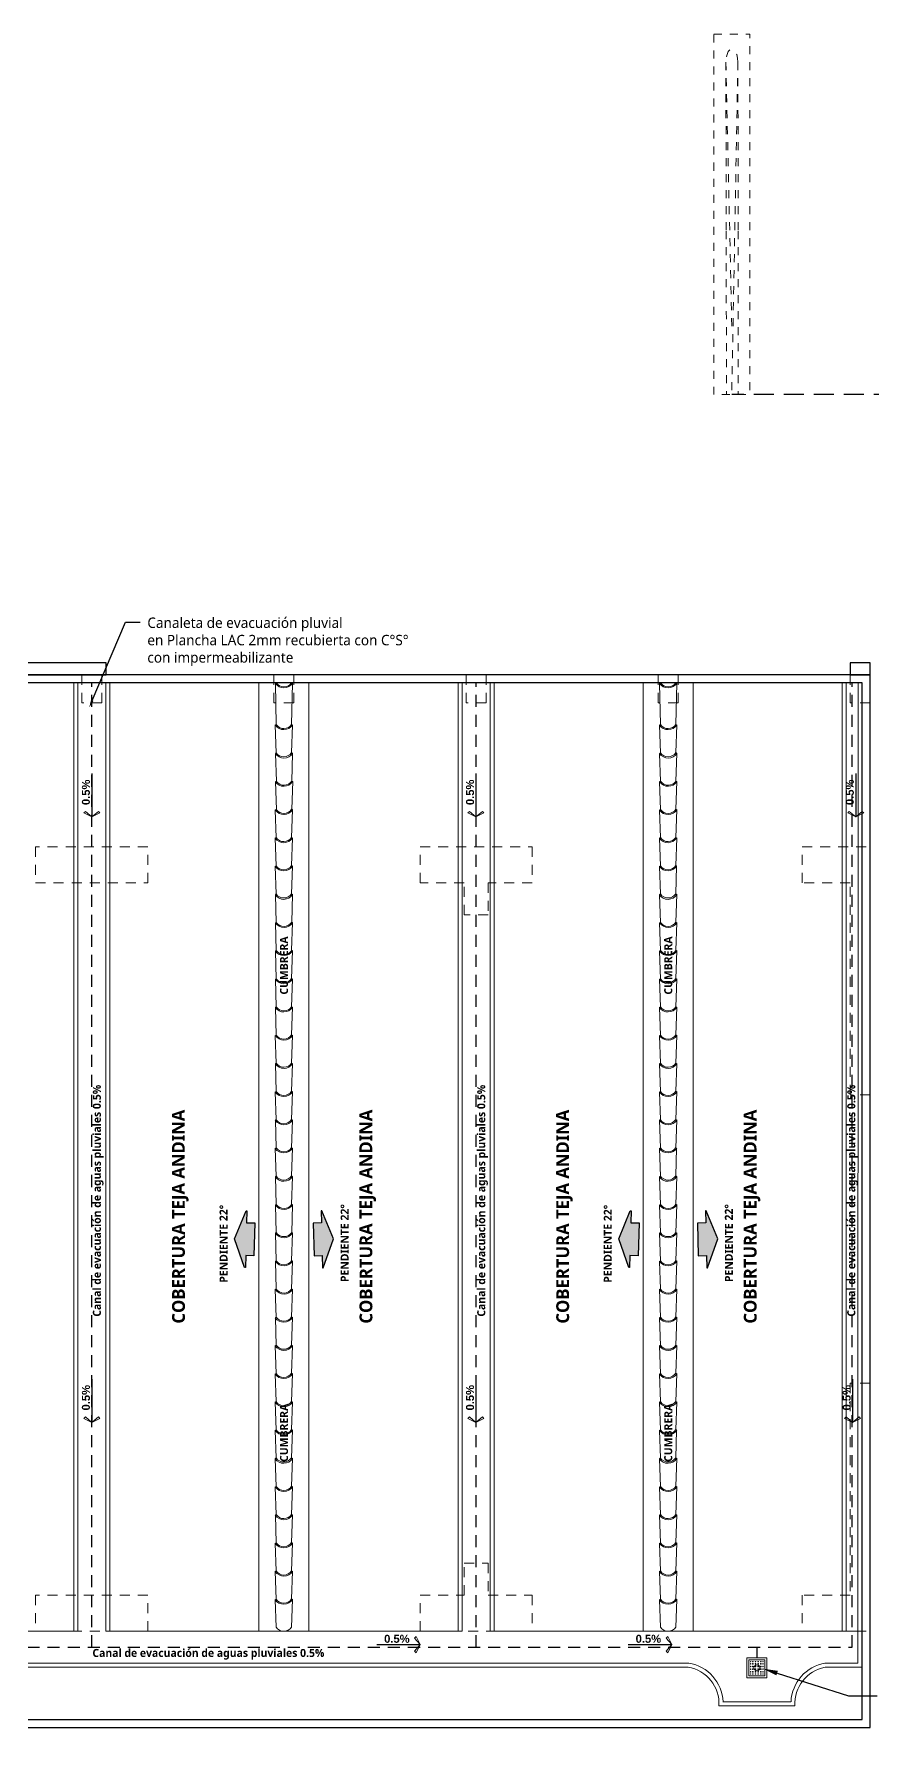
# Model space of a CAD drawing. Header units: metres. Extents: x 27 to 147, y -173 to 8.
# Drawn here: x 73.8 to 84.27, y -158.67 to -137.37 of the extents above; entities that cross this region are included whole.
import ezdxf
from ezdxf import colors
from ezdxf.entities.mleader import LeaderData, LeaderLine
from ezdxf.math import Vec2, Vec3

# ---------------------------------------------------------------- set-up
doc = ezdxf.new("R2010")
doc.units = ezdxf.units.M
doc.linetypes.add('DASHED2', pattern=[0.375, 0.25, -0.125])
doc.linetypes.add('HIDDEN2', pattern=[0.1875, 0.125, -0.0625])
for name, color, linetype, lineweight in [('2D Drafting - General_Pen_No__46', 7, 'Continuous', 25), ('canal de evacuacion', 1, 'Continuous', 20), ('Cotas varias El', 253, 'Continuous', 13), ('Estructura CAJON', 7, 'Continuous', 25), ('GRAFO 0 BLANCO', 7, 'Continuous', 0), ('grafo 2', 31, 'Continuous', 20), ('GRAFO 3', 22, 'Continuous', 30), ('GRAFO 4', 7, 'Continuous', 30), ('GRAFO01', 7, 'Continuous', 0), ('I.S. CANALETAS', 12, 'Continuous', 0), ('Interior - Mobiliario', 7, 'Continuous', 5), ('letras sr', 7, 'Continuous', 5), ('linea0016', 144, 'HIDDEN2', 9), ('Lineas Referencia', 73, 'Continuous', 13), ('Proyeccciones', 1, 'DASHED2', 18), ('teja andina', 252, 'Continuous', 0), ('TEJAS ANDINA', 253, 'Continuous', 0), ('TEXTOS-SUBTITULO', 7, 'Continuous', 30)]:
    doc.layers.add(name, color=color, linetype=linetype, lineweight=lineweight)
for name, color, linetype, lineweight, true_color in [('Interior - Furniture _Pen_No__3', 7, 'Continuous', 18, 0xff6600), ('Interior - Mobiliario _Pluma_Nº__3', 7, 'Continuous', 18, 0xff6600), ('Mobiliario', 7, 'Continuous', 0, 0x7f7f7f)]:
    doc.layers.add(name, color=color, linetype=linetype, lineweight=lineweight, true_color=true_color)
doc.styles.add('Generales', font='trebuc.ttf', dxfattribs={"height": 0.1})
doc.styles.add('GENERATED_STYLE_2', font='arial.ttf')
doc.styles.get("Standard").update_dxf_attribs({"font": 'arial.ttf'})
doc.styles.add('TURBO_BASS', font='swisseb.ttf')

# ---------------------------------------------------------------- blocks, each defined once
blk = doc.blocks.new('A$C295C7585')
at = {"layer": 'Mobiliario', "lineweight": 15}
for p, q in [((1.375, 3.076), (1.514, 3.404)), ((1.514, 3.404), (1.528, 3.407)), ((1.556, 2.995), (1.716, 3.314)), ((1.716, 3.314), (1.709, 3.325)), ((1.222, 2.746), (1.361, 3.074)), ((1.361, 3.074), (1.375, 3.076)), ((1.404, 2.665), (1.564, 2.983)), ((1.564, 2.983), (1.556, 2.995)), ((1.07, 2.416), (1.209, 2.743)), ((1.209, 2.743), (1.222, 2.746)), ((1.251, 2.334), (1.411, 2.653)), ((1.411, 2.653), (1.404, 2.665)), ((0.917, 2.085), (1.056, 2.413)), ((1.056, 2.413), (1.07, 2.416)), ((1.098, 2.004), (1.258, 2.323)), ((1.258, 2.323), (1.251, 2.334)), ((0.765, 1.751), (0.903, 2.079)), ((0.903, 2.079), (0.917, 2.085)), ((0.946, 1.67), (1.105, 1.989)), ((1.105, 1.989), (1.098, 2.004)), ((0.612, 1.421), (0.751, 1.749)), ((0.751, 1.749), (0.765, 1.751)), ((0.794, 1.34), (0.954, 1.658)), ((0.954, 1.658), (0.946, 1.67)), ((0.46, 1.09), (0.599, 1.418)), ((0.599, 1.418), (0.612, 1.421)), ((0.641, 1.009), (0.801, 1.328)), ((0.801, 1.328), (0.794, 1.34)), ((0.307, 0.76), (0.446, 1.088)), ((0.446, 1.088), (0.46, 1.09)), ((0.488, 0.679), (0.649, 0.997)), ((0.649, 0.997), (0.641, 1.009)), ((0.154, 0.43), (0.293, 0.758)), ((0.293, 0.758), (0.307, 0.76)), ((0.336, 0.349), (0.496, 0.667)), ((0.496, 0.667), (0.488, 0.679)), ((0.002, 0.099), (0.141, 0.427)), ((0.141, 0.427), (0.154, 0.43)), ((0.183, 0.018), (0.343, 0.337)), ((0.343, 0.337), (0.336, 0.349))]:
    blk.add_line(p, q, dxfattribs=at)
for centre, radius, start, end in [((1.646, 3.427), 0.134, 189.8042, 301.9874), ((1.646, 3.427), 0.12, 189.8042, 301.9874), ((1.493, 3.097), 0.134, 189.8042, 301.9874), ((1.493, 3.097), 0.12, 189.8042, 301.9874), ((1.34, 2.766), 0.134, 189.8042, 301.9874), ((1.34, 2.766), 0.12, 189.8042, 301.9874), ((1.188, 2.436), 0.134, 189.8042, 301.9874), ((1.188, 2.436), 0.12, 189.8042, 301.9874), ((1.034, 2.102), 0.133, 189.664, 302.1276), ((1.035, 2.106), 0.12, 189.8042, 301.9874), ((0.883, 1.771), 0.134, 189.8042, 301.9874), ((0.883, 1.771), 0.12, 189.8042, 301.9874), ((0.73, 1.441), 0.134, 189.8042, 301.9874), ((0.73, 1.441), 0.12, 189.8042, 301.9874), ((0.578, 1.111), 0.134, 189.8042, 301.9874), ((0.578, 1.111), 0.12, 189.8042, 301.9874), ((0.425, 0.78), 0.134, 189.8042, 301.9874), ((0.425, 0.78), 0.12, 189.8042, 301.9874), ((0.272, 0.45), 0.134, 189.8042, 301.9874), ((0.272, 0.45), 0.12, 189.8042, 301.9874), ((0.12, 0.12), 0.12, 189.8042, 301.9874)]:
    blk.add_arc(centre, radius, start, end, dxfattribs=at)
blk = doc.blocks.new('Red 18')
at = {"layer": 'GRAFO 0 BLANCO', "linetype": 'Continuous'}
for p, q in [((0.05, 0.204), (0.046, 0.204)), ((0.046, 0.204), (0.046, 0.2)), ((0.046, 0.2), (0.046, 0.204)), ((0.046, 0.204), (0.05, 0.204)), ((0.046, 0.2), (0.05, 0.2)), ((0.05, 0.2), (0.046, 0.2)), ((0.05, 0.179), (0.046, 0.179)), ((0.046, 0.179), (0.046, 0.171)), ((0.046, 0.171), (0.046, 0.179)), ((0.046, 0.179), (0.05, 0.179)), ((0.046, 0.171), (0.05, 0.171)), ((0.05, 0.171), (0.046, 0.171)), ((0.05, 0.146), (0.046, 0.146)), ((0.046, 0.146), (0.046, 0.138)), ((0.046, 0.138), (0.046, 0.146)), ((0.046, 0.146), (0.05, 0.146)), ((0.046, 0.138), (0.05, 0.138)), ((0.05, 0.138), (0.046, 0.138)), ((0.05, 0.113), (0.046, 0.113)), ((0.046, 0.113), (0.046, 0.104)), ((0.046, 0.104), (0.046, 0.113)), ((0.046, 0.113), (0.05, 0.113)), ((0.046, 0.104), (0.05, 0.104)), ((0.05, 0.104), (0.046, 0.104)), ((0.05, 0.079), (0.046, 0.079)), ((0.046, 0.079), (0.046, 0.071)), ((0.046, 0.071), (0.046, 0.079)), ((0.046, 0.079), (0.05, 0.079)), ((0.046, 0.071), (0.05, 0.071)), ((0.05, 0.071), (0.046, 0.071)), ((0.05, 0.05), (0.046, 0.05)), ((0.046, 0.05), (0.046, 0.046)), ((0.046, 0.046), (0.046, 0.05)), ((0.046, 0.05), (0.05, 0.05)), ((0.046, 0.046), (0.05, 0.046)), ((0.05, 0.046), (0.046, 0.046)), ((0.05, 0.2), (0.05, 0.204)), ((0.05, 0.204), (0.05, 0.2)), ((0.05, 0.171), (0.05, 0.179)), ((0.05, 0.179), (0.05, 0.171)), ((0.05, 0.138), (0.05, 0.146)), ((0.05, 0.146), (0.05, 0.138)), ((0.05, 0.104), (0.05, 0.113)), ((0.05, 0.113), (0.05, 0.104)), ((0.05, 0.071), (0.05, 0.079)), ((0.05, 0.079), (0.05, 0.071)), ((0.05, 0.046), (0.05, 0.05)), ((0.05, 0.05), (0.05, 0.046)), ((0.079, 0.204), (0.071, 0.204)), ((0.071, 0.204), (0.071, 0.2)), ((0.071, 0.204), (0.079, 0.204)), ((0.071, 0.2), (0.071, 0.204)), ((0.071, 0.2), (0.079, 0.2)), ((0.079, 0.2), (0.071, 0.2)), ((0.079, 0.179), (0.071, 0.179)), ((0.071, 0.179), (0.071, 0.171)), ((0.071, 0.171), (0.071, 0.179)), ((0.071, 0.179), (0.079, 0.179)), ((0.071, 0.171), (0.079, 0.171)), ((0.079, 0.171), (0.071, 0.171)), ((0.079, 0.146), (0.071, 0.146)), ((0.071, 0.146), (0.071, 0.138)), ((0.071, 0.138), (0.071, 0.146)), ((0.071, 0.146), (0.079, 0.146)), ((0.071, 0.138), (0.079, 0.138)), ((0.079, 0.138), (0.071, 0.138)), ((0.079, 0.113), (0.071, 0.113)), ((0.071, 0.113), (0.071, 0.104)), ((0.071, 0.104), (0.071, 0.113)), ((0.071, 0.113), (0.079, 0.113)), ((0.071, 0.104), (0.079, 0.104)), ((0.079, 0.104), (0.071, 0.104)), ((0.079, 0.079), (0.071, 0.079)), ((0.071, 0.079), (0.071, 0.071)), ((0.071, 0.071), (0.071, 0.079)), ((0.071, 0.079), (0.079, 0.079)), ((0.071, 0.071), (0.079, 0.071)), ((0.079, 0.071), (0.071, 0.071)), ((0.079, 0.05), (0.071, 0.05)), ((0.071, 0.05), (0.071, 0.046)), ((0.071, 0.05), (0.079, 0.05)), ((0.071, 0.046), (0.071, 0.05)), ((0.071, 0.046), (0.079, 0.046)), ((0.079, 0.046), (0.071, 0.046)), ((0.079, 0.2), (0.079, 0.204)), ((0.079, 0.204), (0.079, 0.2)), ((0.079, 0.171), (0.079, 0.179)), ((0.079, 0.179), (0.079, 0.171)), ((0.079, 0.138), (0.079, 0.146)), ((0.079, 0.146), (0.079, 0.138)), ((0.079, 0.104), (0.079, 0.113)), ((0.079, 0.113), (0.079, 0.104)), ((0.079, 0.071), (0.079, 0.079)), ((0.079, 0.079), (0.079, 0.071)), ((0.079, 0.046), (0.079, 0.05)), ((0.079, 0.05), (0.079, 0.046)), ((0.113, 0.204), (0.104, 0.204)), ((0.104, 0.204), (0.104, 0.2)), ((0.104, 0.204), (0.113, 0.204)), ((0.104, 0.2), (0.104, 0.204)), ((0.104, 0.2), (0.113, 0.2)), ((0.113, 0.2), (0.104, 0.2)), ((0.113, 0.179), (0.104, 0.179)), ((0.104, 0.179), (0.104, 0.171)), ((0.104, 0.171), (0.104, 0.179)), ((0.104, 0.179), (0.113, 0.179)), ((0.104, 0.171), (0.113, 0.171)), ((0.113, 0.171), (0.104, 0.171)), ((0.113, 0.146), (0.104, 0.146)), ((0.104, 0.146), (0.104, 0.138)), ((0.104, 0.138), (0.104, 0.146)), ((0.104, 0.146), (0.113, 0.146)), ((0.104, 0.138), (0.113, 0.138)), ((0.113, 0.138), (0.104, 0.138)), ((0.113, 0.113), (0.104, 0.113)), ((0.104, 0.113), (0.104, 0.104)), ((0.104, 0.104), (0.104, 0.113)), ((0.104, 0.113), (0.113, 0.113)), ((0.104, 0.104), (0.113, 0.104)), ((0.113, 0.104), (0.104, 0.104)), ((0.113, 0.079), (0.104, 0.079)), ((0.104, 0.079), (0.104, 0.071)), ((0.104, 0.071), (0.104, 0.079)), ((0.104, 0.079), (0.113, 0.079)), ((0.104, 0.071), (0.113, 0.071)), ((0.113, 0.071), (0.104, 0.071)), ((0.113, 0.05), (0.104, 0.05)), ((0.104, 0.05), (0.104, 0.046)), ((0.104, 0.05), (0.113, 0.05)), ((0.104, 0.046), (0.104, 0.05)), ((0.104, 0.046), (0.113, 0.046)), ((0.113, 0.046), (0.104, 0.046)), ((0.113, 0.2), (0.113, 0.204)), ((0.113, 0.204), (0.113, 0.2)), ((0.113, 0.171), (0.113, 0.179)), ((0.113, 0.179), (0.113, 0.171)), ((0.113, 0.138), (0.113, 0.146)), ((0.113, 0.146), (0.113, 0.138)), ((0.113, 0.104), (0.113, 0.113)), ((0.113, 0.113), (0.113, 0.104)), ((0.113, 0.071), (0.113, 0.079)), ((0.113, 0.079), (0.113, 0.071)), ((0.113, 0.046), (0.113, 0.05)), ((0.113, 0.05), (0.113, 0.046)), ((0.146, 0.204), (0.138, 0.204)), ((0.138, 0.204), (0.138, 0.2)), ((0.138, 0.204), (0.146, 0.204)), ((0.138, 0.2), (0.138, 0.204)), ((0.138, 0.2), (0.146, 0.2)), ((0.146, 0.2), (0.138, 0.2)), ((0.146, 0.179), (0.138, 0.179)), ((0.138, 0.179), (0.138, 0.171)), ((0.138, 0.171), (0.138, 0.179)), ((0.138, 0.179), (0.146, 0.179)), ((0.138, 0.171), (0.146, 0.171)), ((0.146, 0.171), (0.138, 0.171)), ((0.146, 0.146), (0.138, 0.146)), ((0.138, 0.146), (0.138, 0.138)), ((0.138, 0.138), (0.138, 0.146)), ((0.138, 0.146), (0.146, 0.146)), ((0.138, 0.138), (0.146, 0.138)), ((0.146, 0.138), (0.138, 0.138)), ((0.146, 0.113), (0.138, 0.113)), ((0.138, 0.113), (0.138, 0.104)), ((0.138, 0.104), (0.138, 0.113)), ((0.138, 0.113), (0.146, 0.113)), ((0.138, 0.104), (0.146, 0.104)), ((0.146, 0.104), (0.138, 0.104)), ((0.146, 0.079), (0.138, 0.079)), ((0.138, 0.079), (0.138, 0.071)), ((0.138, 0.071), (0.138, 0.079)), ((0.138, 0.079), (0.146, 0.079)), ((0.138, 0.071), (0.146, 0.071)), ((0.146, 0.071), (0.138, 0.071)), ((0.146, 0.05), (0.138, 0.05)), ((0.138, 0.05), (0.138, 0.046)), ((0.138, 0.05), (0.146, 0.05)), ((0.138, 0.046), (0.138, 0.05)), ((0.138, 0.046), (0.146, 0.046)), ((0.146, 0.046), (0.138, 0.046)), ((0.146, 0.2), (0.146, 0.204)), ((0.146, 0.204), (0.146, 0.2)), ((0.146, 0.171), (0.146, 0.179)), ((0.146, 0.179), (0.146, 0.171)), ((0.146, 0.138), (0.146, 0.146)), ((0.146, 0.146), (0.146, 0.138)), ((0.146, 0.104), (0.146, 0.113)), ((0.146, 0.113), (0.146, 0.104)), ((0.146, 0.071), (0.146, 0.079)), ((0.146, 0.079), (0.146, 0.071)), ((0.146, 0.046), (0.146, 0.05)), ((0.146, 0.05), (0.146, 0.046)), ((0.179, 0.204), (0.171, 0.204)), ((0.171, 0.204), (0.171, 0.2)), ((0.171, 0.204), (0.179, 0.204)), ((0.171, 0.2), (0.171, 0.204)), ((0.171, 0.2), (0.179, 0.2)), ((0.179, 0.2), (0.171, 0.2)), ((0.179, 0.179), (0.171, 0.179)), ((0.171, 0.179), (0.171, 0.171)), ((0.171, 0.171), (0.171, 0.179)), ((0.171, 0.179), (0.179, 0.179)), ((0.171, 0.171), (0.179, 0.171)), ((0.179, 0.171), (0.171, 0.171)), ((0.179, 0.146), (0.171, 0.146)), ((0.171, 0.146), (0.171, 0.138)), ((0.171, 0.138), (0.171, 0.146)), ((0.171, 0.146), (0.179, 0.146)), ((0.171, 0.138), (0.179, 0.138)), ((0.179, 0.138), (0.171, 0.138)), ((0.179, 0.113), (0.171, 0.113)), ((0.171, 0.113), (0.171, 0.104)), ((0.171, 0.104), (0.171, 0.113)), ((0.171, 0.113), (0.179, 0.113)), ((0.171, 0.104), (0.179, 0.104)), ((0.179, 0.104), (0.171, 0.104)), ((0.179, 0.079), (0.171, 0.079)), ((0.171, 0.079), (0.171, 0.071)), ((0.171, 0.071), (0.171, 0.079)), ((0.171, 0.079), (0.179, 0.079)), ((0.171, 0.071), (0.179, 0.071)), ((0.179, 0.071), (0.171, 0.071)), ((0.179, 0.05), (0.171, 0.05)), ((0.171, 0.05), (0.171, 0.046)), ((0.171, 0.05), (0.179, 0.05)), ((0.171, 0.046), (0.171, 0.05)), ((0.171, 0.046), (0.179, 0.046)), ((0.179, 0.046), (0.171, 0.046)), ((0.179, 0.2), (0.179, 0.204)), ((0.179, 0.204), (0.179, 0.2)), ((0.179, 0.171), (0.179, 0.179)), ((0.179, 0.179), (0.179, 0.171)), ((0.179, 0.138), (0.179, 0.146)), ((0.179, 0.146), (0.179, 0.138)), ((0.179, 0.104), (0.179, 0.113)), ((0.179, 0.113), (0.179, 0.104)), ((0.179, 0.071), (0.179, 0.079)), ((0.179, 0.079), (0.179, 0.071)), ((0.179, 0.046), (0.179, 0.05)), ((0.179, 0.05), (0.179, 0.046)), ((0.204, 0.204), (0.2, 0.204)), ((0.2, 0.204), (0.2, 0.2)), ((0.2, 0.2), (0.2, 0.204)), ((0.2, 0.204), (0.204, 0.204)), ((0.2, 0.2), (0.204, 0.2)), ((0.204, 0.2), (0.2, 0.2)), ((0.204, 0.179), (0.2, 0.179)), ((0.2, 0.179), (0.2, 0.171)), ((0.2, 0.171), (0.2, 0.179)), ((0.2, 0.179), (0.204, 0.179)), ((0.2, 0.171), (0.204, 0.171)), ((0.204, 0.171), (0.2, 0.171)), ((0.204, 0.146), (0.2, 0.146)), ((0.2, 0.146), (0.2, 0.138)), ((0.2, 0.138), (0.2, 0.146)), ((0.2, 0.146), (0.204, 0.146)), ((0.2, 0.138), (0.204, 0.138)), ((0.204, 0.138), (0.2, 0.138)), ((0.204, 0.113), (0.2, 0.113)), ((0.2, 0.113), (0.2, 0.104)), ((0.2, 0.104), (0.2, 0.113)), ((0.2, 0.113), (0.204, 0.113)), ((0.2, 0.104), (0.204, 0.104)), ((0.204, 0.104), (0.2, 0.104)), ((0.204, 0.079), (0.2, 0.079)), ((0.2, 0.079), (0.2, 0.071)), ((0.2, 0.071), (0.2, 0.079)), ((0.2, 0.079), (0.204, 0.079)), ((0.2, 0.071), (0.204, 0.071)), ((0.204, 0.071), (0.2, 0.071)), ((0.204, 0.05), (0.2, 0.05)), ((0.2, 0.05), (0.2, 0.046)), ((0.2, 0.046), (0.2, 0.05)), ((0.2, 0.05), (0.204, 0.05)), ((0.2, 0.046), (0.204, 0.046)), ((0.204, 0.046), (0.2, 0.046)), ((0.204, 0.2), (0.204, 0.204)), ((0.204, 0.204), (0.204, 0.2)), ((0.204, 0.171), (0.204, 0.179)), ((0.204, 0.179), (0.204, 0.171)), ((0.204, 0.138), (0.204, 0.146)), ((0.204, 0.146), (0.204, 0.138)), ((0.204, 0.104), (0.204, 0.113)), ((0.204, 0.113), (0.204, 0.104)), ((0.204, 0.071), (0.204, 0.079)), ((0.204, 0.079), (0.204, 0.071)), ((0.204, 0.046), (0.204, 0.05)), ((0.204, 0.05), (0.204, 0.046))]:
    blk.add_line(p, q, dxfattribs=at)
at = {"layer": 'GRAFO01'}
blk.add_lwpolyline([(0.025, 0.025), (0.225, 0.025), (0.225, 0.225), (0.025, 0.225)], close=True, dxfattribs=at)
at = {"layer": 'Interior - Mobiliario _Pluma_Nº__3', "linetype": 'Continuous'}
for p, q in [((0.225, 0.225), (0.025, 0.225)), ((0.025, 0.225), (0.025, 0.025)), ((0.225, 0.025), (0.225, 0.225)), ((0.025, 0.025), (0.225, 0.025))]:
    blk.add_line(p, q, dxfattribs=at)
blk = doc.blocks.new('FLECHA')
at = {"layer": 'grafo 2', "ltscale": 0.05}
for p, q in [((674350.407, 8489809.493, -2.952), (674350.357, 8489809.393, -2.952)), ((674350.426, 8489809.474, -2.952), (674350.357, 8489809.393, -2.952)), ((674350.426, 8489809.312, -2.952), (674350.357, 8489809.393, -2.952)), ((674350.407, 8489809.493, -2.952), (674350.426, 8489809.474, -2.952)), ((674350.407, 8489809.293, -2.952), (674350.426, 8489809.312, -2.952))]:
    blk.add_line(p, q, dxfattribs=at)
at = {"layer": 'grafo 2', "lineweight": 25}
blk.add_line((674350.899, 8489809.393, -2.952), (674350.357, 8489809.393, -2.952), dxfattribs=at)
at = {"layer": 'grafo 2'}
blk.add_line((674350.357, 8489809.393, -2.952), (674350.407, 8489809.293, -2.952), dxfattribs=at)

msp = doc.modelspace()

# ---------------------------------------------------------------- hatches: boundary and pattern name
at = {"layer": 'Interior - Furniture _Pen_No__3', "true_color": 0x939598}
h = msp.add_hatch(color=252, dxfattribs=at)
h.dxf.hatch_style = 1
h.paths.add_polyline_path([(76.552, -152.22), (76.45, -152.218), (76.454, -152.067), (76.444, -152.067), (76.299, -152.419), (76.426, -152.778), (76.436, -152.778), (76.44, -152.627), (76.542, -152.63)])
h = msp.add_hatch(color=252, dxfattribs=at)
h.dxf.hatch_style = 1
h.paths.add_polyline_path([(77.293, -152.631), (77.395, -152.628), (77.399, -152.779), (77.408, -152.779), (77.537, -152.42), (77.392, -152.068), (77.382, -152.068), (77.386, -152.219), (77.283, -152.221)])
h = msp.add_hatch(color=252, dxfattribs=at)
h.dxf.hatch_style = 1
h.paths.add_polyline_path([(81.351, -152.22), (81.248, -152.218), (81.252, -152.067), (81.242, -152.067), (81.097, -152.419), (81.224, -152.778), (81.234, -152.778), (81.238, -152.627), (81.34, -152.63)])
h = msp.add_hatch(color=252, dxfattribs=at)
h.dxf.hatch_style = 1
h.paths.add_polyline_path([(82.091, -152.631), (82.193, -152.628), (82.197, -152.779), (82.207, -152.779), (82.335, -152.42), (82.19, -152.068), (82.18, -152.068), (82.184, -152.219), (82.081, -152.221)])

# ---------------------------------------------------------------- linework, layer by layer
at = {"layer": 'canal de evacuacion'}
for p, q in [((74.291, -157.322), (74.291, -145.471)), ((74.341, -157.322), (74.341, -145.471)), ((74.691, -157.322), (74.691, -145.471)), ((74.741, -157.322), (74.741, -145.471)), ((79.091, -157.322), (79.091, -145.471)), ((79.141, -157.322), (79.141, -145.471)), ((79.491, -157.322), (79.491, -145.471)), ((79.541, -157.322), (79.541, -145.471)), ((83.888, -157.322), (83.888, -145.471)), ((83.938, -157.322), (83.938, -145.471)), ((84.085, -157.722), (84.088, -145.471)), ((84.138, -157.772), (84.138, -145.471)), ((83.888, -157.322), (83.938, -157.322))]:
    msp.add_line(p, q, dxfattribs=at)
for points in [[(69.488, -157.321), (69.488, -157.771), (81.964, -157.771, -0.387414), (82.349, -158.253)], [(84.135, -157.322), (84.135, -157.772), (83.674, -157.772, 0.380648), (83.299, -158.253)]]:
    msp.add_lwpolyline(points, format="xyb", dxfattribs=at)
for points in [[(69.538, -157.321), (69.538, -157.721), (81.972, -157.721)], [(84.085, -157.322), (84.085, -157.722), (83.67, -157.722)], [(82.349, -158.203), (82.349, -158.253), (83.299, -158.253), (83.299, -158.203)], [(82.399, -158.203), (83.249, -158.203)]]:
    msp.add_lwpolyline(points, dxfattribs=at)
for centre, radius, start, end in [((81.891, -158.224), 0.51, 2.3275, 80.875), ((83.757, -158.223), 0.508, 99.0104, 177.7143)]:
    msp.add_arc(centre, radius, start, end, dxfattribs=at)
at = {"layer": 'Cotas varias El'}
for p, q in [((76.604, -145.471), (76.604, -157.322)), ((77.228, -145.471), (77.228, -157.322)), ((81.402, -145.471), (81.402, -157.322)), ((82.026, -145.471), (82.026, -157.322)), ((69.891, -157.322), (74.341, -157.322)), ((74.691, -157.322), (79.141, -157.322)), ((79.491, -157.322), (83.888, -157.322)), ((83.938, -157.322), (84.085, -157.322))]:
    msp.add_line(p, q, dxfattribs=at)
msp.add_lwpolyline([(82.949, -157.653), (82.699, -157.653), (82.699, -157.903), (82.949, -157.903)], close=True, dxfattribs=at)
msp.add_circle((82.824, -157.778), 0.0375, dxfattribs=at)
at = {"layer": 'Estructura CAJON'}
for points in [[(74.697, -145.221), (69.588, -145.221), (69.588, -145.371), (74.697, -145.371)], [(84.238, -145.221), (83.988, -145.221), (83.988, -145.371), (84.238, -145.371)]]:
    msp.add_lwpolyline(points, close=True, dxfattribs=at)
at = {"layer": 'GRAFO 3', "color": 7, "linetype": 'DASHED2'}
msp.add_line((112.284, -141.87), (82.509, -141.87), dxfattribs=at)
at = {"layer": 'GRAFO 4', "linetype": 'Continuous'}
msp.add_lwpolyline([(50.391, -145.371), (50.391, -158.522), (84.238, -158.522), (84.238, -145.371), (50.391, -145.371)], dxfattribs=at)
msp.add_lwpolyline([(50.491, -145.471), (50.491, -158.422), (84.138, -158.422), (84.138, -145.471)], close=True, dxfattribs=at)
at = {"layer": 'GRAFO 4', "linetype": 'Continuous', "flags": 128}
for points in [[(76.436, -152.778), (76.426, -152.778), (76.299, -152.419), (76.444, -152.067), (76.454, -152.067), (76.45, -152.218), (76.552, -152.22), (76.542, -152.63), (76.44, -152.627)], [(77.399, -152.779), (77.408, -152.779), (77.537, -152.42), (77.392, -152.068), (77.382, -152.068), (77.386, -152.219), (77.283, -152.221), (77.293, -152.631), (77.395, -152.628)], [(81.234, -152.778), (81.224, -152.778), (81.097, -152.419), (81.242, -152.067), (81.252, -152.067), (81.248, -152.218), (81.351, -152.22), (81.34, -152.63), (81.238, -152.627)], [(82.197, -152.779), (82.207, -152.779), (82.335, -152.42), (82.19, -152.068), (82.18, -152.068), (82.184, -152.219), (82.081, -152.221), (82.091, -152.631), (82.193, -152.628)]]:
    msp.add_lwpolyline(points, close=True, dxfattribs=at)
at = {"layer": 'GRAFO01', "color": 251, "linetype": 'DASHED2', "lineweight": 9, "ltscale": 0.5}
for points in [[(74.641, -145.721), (74.391, -145.721), (74.391, -145.371), (74.641, -145.371)], [(77.041, -145.721), (76.791, -145.721), (76.791, -145.371), (77.041, -145.371)], [(79.441, -145.721), (79.191, -145.721), (79.191, -145.371), (79.441, -145.371)], [(81.84, -145.721), (81.59, -145.721), (81.59, -145.371), (81.84, -145.371)], [(84.238, -145.721), (83.988, -145.721), (83.988, -145.371), (84.238, -145.371)], [(75.216, -147.521), (73.816, -147.521), (73.816, -147.971), (75.216, -147.971)], [(79.166, -147.971), (78.616, -147.971), (78.616, -147.521), (80.016, -147.521), (80.016, -147.971), (79.466, -147.971), (79.466, -148.371), (79.166, -148.371)], [(84.238, -147.521), (84.238, -150.621), (83.988, -150.621), (83.988, -147.971), (83.388, -147.971), (83.388, -147.521)], [(84.238, -157.322), (84.238, -154.222), (83.988, -154.222), (83.988, -156.872), (83.388, -156.872), (83.388, -157.322)], [(79.466, -156.872), (80.016, -156.872), (80.016, -157.322), (78.616, -157.322), (78.616, -156.872), (79.166, -156.872), (79.166, -156.472), (79.466, -156.472)], [(75.216, -156.872), (73.816, -156.872), (73.816, -157.322), (75.216, -157.322)]]:
    msp.add_lwpolyline(points, close=True, dxfattribs=at)
at = {"layer": 'I.S. CANALETAS'}
msp.add_circle((82.824, -157.778), 0.0375, dxfattribs=at)
at = {"layer": 'linea0016', "linetype": 'HIDDEN2', "lineweight": 30, "ltscale": 1.2}
for p, q in [((74.516, -157.521), (74.516, -145.471)), ((79.316, -157.521), (79.316, -145.471)), ((84.011, -157.521), (84.011, -145.471)), ((69.716, -157.521), (84.011, -157.521)), ((82.824, -157.521), (82.824, -157.653))]:
    msp.add_line(p, q, dxfattribs=at)
at = {"layer": 'Proyeccciones', "linetype": 'DASHED2', "lineweight": 9, "ltscale": 0.4}
for p, q in [((82.436, -137.717), (82.511, -141.048)), ((82.586, -137.717), (82.509, -141.87))]:
    msp.add_line(p, q, dxfattribs=at)
at = {"layer": 'Proyeccciones', "linetype": 'DASHED2', "lineweight": 9, "ltscale": 0.4, "flags": 128}
msp.add_lwpolyline([(82.284, -137.367), (82.734, -137.367), (82.734, -141.87), (82.284, -141.87)], close=True, dxfattribs=at)
for points in [[(82.487, -137.563), (82.466, -137.586), (82.45, -137.622), (82.439, -137.667), (82.436, -137.717)], [(82.586, -137.717), (82.582, -137.667), (82.571, -137.622), (82.555, -137.586), (82.534, -137.563)], [(82.436, -137.717), (82.44, -139.828)], [(82.586, -137.717), (82.59, -139.828)], [(82.44, -139.828), (82.443, -141.87)], [(82.59, -139.828), (82.59, -141.87)]]:
    msp.add_lwpolyline(points, dxfattribs=at)
at = {"layer": 'teja andina', "lineweight": 15}
for p, q in [((76.81, -145.479), (76.821, -145.472)), ((76.81, -145.479), (76.821, -145.472)), ((77.024, -145.477), (77.013, -145.469)), ((77.025, -145.477), (77.013, -145.469)), ((77.013, -145.992), (77.024, -145.477)), ((81.608, -145.479), (81.619, -145.472)), ((81.608, -145.479), (81.619, -145.472)), ((81.823, -145.477), (81.811, -145.469)), ((81.823, -145.477), (81.811, -145.469)), ((81.811, -145.992), (81.822, -145.477)), ((76.82, -145.994), (76.81, -145.479)), ((81.619, -145.994), (81.608, -145.479)), ((76.809, -146.002), (76.82, -145.994)), ((76.82, -146.346), (76.809, -146.002)), ((77.012, -146.344), (77.024, -145.999)), ((77.024, -145.999), (77.013, -145.992)), ((81.607, -146.002), (81.619, -145.994)), ((81.618, -146.346), (81.607, -146.002)), ((81.81, -146.344), (81.822, -145.999)), ((81.822, -145.999), (81.811, -145.992)), ((76.81, -146.357), (76.82, -146.346)), ((76.822, -146.701), (76.81, -146.357)), ((77.024, -146.354), (77.012, -146.344)), ((77.014, -146.699), (77.024, -146.354)), ((81.608, -146.357), (81.618, -146.346)), ((81.62, -146.701), (81.608, -146.357)), ((81.822, -146.354), (81.81, -146.344)), ((81.812, -146.699), (81.822, -146.354)), ((76.811, -146.709), (76.822, -146.701)), ((76.822, -147.053), (76.811, -146.709)), ((77.026, -146.706), (77.014, -146.699)), ((77.014, -147.051), (77.026, -146.706)), ((81.609, -146.709), (81.62, -146.701)), ((81.62, -147.053), (81.609, -146.709)), ((81.824, -146.706), (81.812, -146.699)), ((81.812, -147.051), (81.824, -146.706)), ((76.809, -147.061), (76.82, -147.053)), ((76.82, -147.405), (76.809, -147.061)), ((76.811, -147.061), (76.822, -147.053)), ((77.024, -147.059), (77.012, -147.051)), ((77.012, -147.403), (77.024, -147.059)), ((77.025, -147.059), (77.014, -147.051)), ((81.607, -147.061), (81.618, -147.053)), ((81.618, -147.405), (81.607, -147.061)), ((81.609, -147.061), (81.62, -147.053)), ((81.81, -147.403), (81.822, -147.059)), ((81.822, -147.059), (81.811, -147.051)), ((81.824, -147.059), (81.812, -147.051)), ((76.809, -147.413), (76.82, -147.405)), ((76.82, -147.757), (76.809, -147.413)), ((77.023, -147.411), (77.012, -147.403)), ((77.012, -147.755), (77.023, -147.411)), ((81.607, -147.413), (81.618, -147.405)), ((81.618, -147.757), (81.607, -147.413)), ((81.822, -147.411), (81.81, -147.403)), ((81.81, -147.755), (81.822, -147.411)), ((76.809, -147.765), (76.82, -147.757)), ((76.819, -148.11), (76.809, -147.765)), ((77.023, -147.763), (77.012, -147.755)), ((77.012, -148.107), (77.023, -147.763)), ((81.607, -147.765), (81.618, -147.757)), ((81.618, -148.11), (81.607, -147.765)), ((81.821, -147.763), (81.81, -147.755)), ((81.81, -148.107), (81.821, -147.763)), ((76.81, -148.12), (76.819, -148.11)), ((76.821, -148.465), (76.81, -148.12)), ((77.024, -148.118), (77.012, -148.107)), ((77.014, -148.462), (77.024, -148.118)), ((81.608, -148.12), (81.618, -148.11)), ((81.62, -148.465), (81.608, -148.12)), ((81.822, -148.118), (81.81, -148.107)), ((81.812, -148.462), (81.822, -148.118)), ((76.81, -148.472), (76.821, -148.465)), ((76.821, -148.817), (76.81, -148.472)), ((77.013, -148.814), (77.025, -148.47)), ((77.025, -148.47), (77.014, -148.462)), ((81.608, -148.472), (81.62, -148.465)), ((81.619, -148.817), (81.608, -148.472)), ((81.823, -148.47), (81.812, -148.462)), ((81.812, -148.814), (81.823, -148.47)), ((76.81, -148.824), (76.821, -148.817)), ((76.821, -149.169), (76.81, -148.824)), ((77.025, -148.822), (77.013, -148.814)), ((77.013, -149.167), (77.025, -148.822)), ((81.608, -148.824), (81.619, -148.817)), ((81.619, -149.169), (81.608, -148.824)), ((81.811, -149.167), (81.823, -148.822)), ((81.823, -148.822), (81.812, -148.814)), ((76.81, -149.176), (76.821, -149.169)), ((76.821, -149.521), (76.81, -149.176)), ((77.024, -149.174), (77.013, -149.167)), ((77.013, -149.519), (77.024, -149.174)), ((81.608, -149.176), (81.619, -149.169)), ((81.619, -149.521), (81.608, -149.176)), ((81.823, -149.174), (81.811, -149.167)), ((81.811, -149.519), (81.823, -149.174)), ((76.81, -149.529), (76.821, -149.521)), ((77.024, -149.526), (77.013, -149.519)), ((81.608, -149.529), (81.619, -149.521)), ((81.822, -149.526), (81.811, -149.519)), ((76.82, -149.873), (76.81, -149.529)), ((77.013, -149.871), (77.024, -149.526)), ((81.619, -149.873), (81.608, -149.529)), ((81.811, -149.871), (81.822, -149.526)), ((76.809, -149.881), (76.82, -149.873)), ((76.82, -150.225), (76.809, -149.881)), ((77.012, -150.223), (77.024, -149.878)), ((77.024, -149.878), (77.013, -149.871)), ((81.607, -149.881), (81.619, -149.873)), ((81.618, -150.225), (81.607, -149.881)), ((81.822, -149.878), (81.811, -149.871)), ((81.811, -150.223), (81.822, -149.878))]:
    msp.add_line(p, q, dxfattribs=at)
for centre, radius, start, end in [((76.916, -145.406), 0.129, 214.5682, 326.7514), ((76.916, -145.406), 0.129, 214.5682, 326.7514), ((76.916, -145.406), 0.116, 214.5682, 326.7514), ((76.916, -145.406), 0.116, 214.5682, 326.7514), ((81.714, -145.406), 0.129, 214.5682, 326.7514), ((81.715, -145.406), 0.129, 214.5682, 326.7514), ((81.714, -145.406), 0.116, 214.5682, 326.7514), ((81.715, -145.406), 0.116, 214.5682, 326.7514), ((76.916, -145.928), 0.129, 214.5682, 326.7514), ((76.916, -145.928), 0.116, 214.5682, 326.7514), ((81.714, -145.928), 0.129, 214.5682, 326.7514), ((81.714, -145.928), 0.116, 214.5682, 326.7514), ((76.916, -146.284), 0.129, 214.428, 326.8916), ((76.915, -146.28), 0.116, 214.5682, 326.7514), ((81.715, -146.284), 0.129, 214.428, 326.8916), ((81.714, -146.28), 0.116, 214.5682, 326.7514), ((76.917, -146.636), 0.129, 214.5682, 326.7514), ((76.917, -146.636), 0.116, 214.5682, 326.7514), ((81.716, -146.636), 0.129, 214.5682, 326.7514), ((81.716, -146.636), 0.116, 214.5682, 326.7514), ((76.916, -146.988), 0.129, 214.5682, 326.7514), ((76.917, -146.988), 0.129, 214.5682, 326.7514), ((76.916, -146.988), 0.116, 214.5682, 326.7514), ((76.917, -146.988), 0.116, 214.5682, 326.7514), ((81.714, -146.988), 0.129, 214.5682, 326.7514), ((81.715, -146.988), 0.129, 214.5682, 326.7514), ((81.714, -146.988), 0.116, 214.5682, 326.7514), ((81.715, -146.988), 0.116, 214.5682, 326.7514), ((76.915, -147.34), 0.129, 214.5682, 326.7514), ((76.915, -147.34), 0.116, 214.5682, 326.7514), ((81.713, -147.34), 0.129, 214.5682, 326.7514), ((81.713, -147.34), 0.116, 214.5682, 326.7514), ((76.915, -147.692), 0.129, 214.5682, 326.7514), ((76.915, -147.692), 0.116, 214.5682, 326.7514), ((81.713, -147.692), 0.129, 214.5682, 326.7514), ((81.713, -147.692), 0.116, 214.5682, 326.7514), ((76.916, -148.048), 0.129, 214.428, 326.8916), ((76.915, -148.044), 0.116, 214.5682, 326.7514), ((81.714, -148.048), 0.129, 214.428, 326.8916), ((81.713, -148.044), 0.116, 214.5682, 326.7514), ((76.917, -148.399), 0.129, 214.5682, 326.7514), ((76.917, -148.399), 0.116, 214.5682, 326.7514), ((81.715, -148.399), 0.129, 214.5682, 326.7514), ((81.715, -148.399), 0.116, 214.5682, 326.7514), ((76.917, -148.751), 0.129, 214.5682, 326.7514), ((76.917, -148.751), 0.116, 214.5682, 326.7514), ((81.715, -148.751), 0.129, 214.5682, 326.7514), ((81.715, -148.751), 0.116, 214.5682, 326.7514), ((76.916, -149.103), 0.129, 214.5682, 326.7514), ((76.916, -149.103), 0.116, 214.5682, 326.7514), ((81.714, -149.103), 0.129, 214.5682, 326.7514), ((81.714, -149.103), 0.116, 214.5682, 326.7514), ((76.916, -149.455), 0.116, 214.5682, 326.7514), ((81.714, -149.455), 0.116, 214.5682, 326.7514), ((76.916, -149.455), 0.129, 214.5682, 326.7514), ((81.714, -149.455), 0.129, 214.5682, 326.7514), ((76.916, -149.807), 0.129, 214.5682, 326.7514), ((76.916, -149.807), 0.116, 214.5682, 326.7514), ((81.714, -149.807), 0.129, 214.5682, 326.7514), ((81.714, -149.807), 0.116, 214.5682, 326.7514), ((76.916, -150.159), 0.116, 214.5682, 326.7514), ((81.714, -150.159), 0.116, 214.5682, 326.7514)]:
    msp.add_arc(centre, radius, start, end, dxfattribs=at)

# ---------------------------------------------------------------- block references
at = {"layer": 'Interior - Mobiliario', "color": 104, "linetype": 'Continuous', "lineweight": 20, "true_color": 0x029e21, "rotation": 90.00000000000001}
msp.add_blockref('Red 18', (82.949, -157.903), dxfattribs=at)
at = {"layer": 'Lineas Referencia', "rotation": 89.99999999999999}
for p in [(8489883.911, -674497.505, 2.952), (8489888.708, -674497.505, 2.952), (8489893.45, -674497.505, 2.952), (8489883.911, -674505.069, 2.952), (8489888.708, -674505.069, 2.952), (8489893.411, -674505.069, 2.952)]:
    msp.add_blockref('FLECHA', p, dxfattribs=at)
at = {"layer": 'Lineas Referencia', "xscale": -1}
for p in [(674428.975, -8489966.882, 2.952), (674432.116, -8489966.882, 2.952)]:
    msp.add_blockref('FLECHA', p, dxfattribs=at)
at = {"layer": 'TEJAS ANDINA', "xscale": 0.9674350222721193, "yscale": 0.9674350222721193, "zscale": 0.9674350222721193, "rotation": 24.76401395280984}
for p in [(76.859, -153.837), (81.657, -153.837), (76.858, -157.36), (81.657, -157.36)]:
    msp.add_blockref('A$C295C7585', p, dxfattribs=at)

# ---------------------------------------------------------------- texts
at = {"layer": '2D Drafting - General_Pen_No__46', "char_height": 0.1, "attachment_point": 7, "rotation": 90, "style": 'GENERATED_STYLE_2'}
for s, insert in [('{\\fSansSerif|b1|i0|c2|p2;0.5%}', (74.495, -146.999)), ('{\\fSansSerif|b1|i0|c2|p2;0.5%}', (79.292, -146.999)), ('{\\fSansSerif|b1|i0|c2|p2;0.5%}', (84.035, -146.999)), ('\\A1;{\\fTrebuchet MS|b1|i0|c0|p34;CUMBRERA}', (76.969, -149.367)), ('\\A1;{\\fTrebuchet MS|b1|i0|c0|p34;CUMBRERA}', (81.767, -149.367)), ('{\\fTrebuchet MS|b1|i0|c0|p34;Canal de evacuación de aguas pluviales 0.5%}', (74.664, -153.391)), ('{\\fTrebuchet MS|b1|i0|c0|p34;Canal de evacuación de aguas pluviales 0.5%}', (79.464, -153.391)), ('{\\fTrebuchet MS|b1|i0|c0|p34;Canal de evacuación de aguas pluviales 0.5%}', (84.085, -153.391)), ('\\A1;{\\fTrebuchet MS|b1|i0|c0|p34;PENDIENTE 22°}', (76.213, -152.967)), ('\\A1;{\\fTrebuchet MS|b1|i0|c0|p34;PENDIENTE 22°}', (77.725, -152.959)), ('\\A1;{\\fTrebuchet MS|b1|i0|c0|p34;PENDIENTE 22°}', (81.011, -152.967)), ('\\A1;{\\fTrebuchet MS|b1|i0|c0|p34;PENDIENTE 22°}', (82.523, -152.959)), ('{\\fSansSerif|b1|i0|c2|p2;0.5%}', (74.495, -154.563)), ('{\\fSansSerif|b1|i0|c2|p2;0.5%}', (79.292, -154.563)), ('{\\fSansSerif|b1|i0|c2|p2;0.5%}', (83.996, -154.563)), ('\\A1;{\\fTrebuchet MS|b1|i0|c0|p34;CUMBRERA}', (76.969, -155.205)), ('\\A1;{\\fTrebuchet MS|b1|i0|c0|p34;CUMBRERA}', (81.767, -155.205))]:
    msp.add_mtext(s, dxfattribs=dict(at, insert=insert))
at = {"layer": '2D Drafting - General_Pen_No__46', "char_height": 0.1, "attachment_point": 7, "style": 'GENERATED_STYLE_2'}
for s, insert in [('{\\fSansSerif|b1|i0|c2|p2;0.5%}', (78.168, -157.467)), ('{\\fSansSerif|b1|i0|c2|p2;0.5%}', (81.309, -157.467)), ('{\\fTrebuchet MS|b1|i0|c0|p34;Canal de evacuación de aguas pluviales 0.5%}', (74.525, -157.676))]:
    msp.add_mtext(s, dxfattribs=dict(at, insert=insert))
at = {"layer": 'TEXTOS-SUBTITULO', "char_height": 0.16, "attachment_point": 1, "rotation": 90.0329, "style": 'TURBO_BASS'}
for insert in [(75.52, -153.478), (77.861, -153.478), (80.318, -153.478), (82.66, -153.478)]:
    msp.add_mtext('{\\fTrebuchet MS|b1|i0|c0|p34;COBERTURA TEJA ANDINA}', dxfattribs=dict(at, insert=insert))

# ---------------------------------------------------------------- leaders
at = {"layer": 'letras sr'}
ml = msp.add_multileader_mtext('Standard', dxfattribs=at)
ml.set_content('{\\H1.13043x;Canaleta de evacuación pluvial\\Pen Plancha LAC 2mm recubierta con C°S°\\Pcon impermeabilizante\\H0.76924x;\\P} ', color=256, style='Generales')
ml.set_leader_properties()
ml.build(insert=Vec2(0, 0))
ml.multileader.update_dxf_attribs({"text_right_attachment_type": 6, "dogleg_length": 0.36, "arrow_head_size": 0.1})
ctx = ml.context
ctx.base_point, ctx.char_height, ctx.arrow_head_size, ctx.landing_gap_size, ctx.plane_origin = Vec3(75.121, -144.714), 0.115, 0.1, 0.09, Vec3(74.137, -144.605)
ctx.right_attachment = 6
notes = []
notes.append((ctx, [(0, (1, 1, 0), (74.938, -144.714), (1, 0), 0.183, [(0, [(74.484, -145.783)], 0, [])])]))
ctx.mtext.insert, ctx.mtext.width, ctx.mtext.flow_direction = Vec3(75.211, -144.656), 3.42383, 5
at = {"layer": 'letras sr', "linetype": 'Continuous'}
ml = msp.add_multileader_mtext('Standard', dxfattribs=at)
ml.set_content('{\\fTrebuchet MS|b1|i0|c0|p34;\\H1.3x;Sumidero sifonico de acero inoxidable 200x200x30 con dn de salida 75mmq=1.5 l7s\\H0.76923x; }', color=256)
ml.set_leader_properties()
ml.build(insert=Vec2(0, 0))
ml.multileader.update_dxf_attribs({"dogleg_length": 0.36, "arrow_head_size": 0.18})
ctx = ml.context
ctx.base_point, ctx.char_height, ctx.arrow_head_size, ctx.landing_gap_size, ctx.plane_origin = Vec3(84.326, -158.128), 0.1, 0.18, 0.09, Vec3(85.471, -157.567)
notes.append((ctx, [(1, (1, 1, 0), (83.966, -158.128), (1, 0), 0.36, [(0, [(82.904, -157.79)], 0, [])])]))
ctx.mtext.insert, ctx.mtext.width, ctx.mtext.flow_direction = Vec3(84.416, -158.059), 2.68859, 5
for ctx, leaders in notes:
    for number, flags, end, landing, length, lines in leaders:
        leader = LeaderData()
        leader.index, (leader.has_last_leader_line, leader.has_dogleg_vector, leader.attachment_direction) = number, flags
        leader.last_leader_point, leader.dogleg_vector, leader.dogleg_length = Vec3(end), Vec3(landing), length
        for number, points, colour, breaks in lines:
            line = LeaderLine()
            line.index, line.vertices, line.color, line.breaks = number, Vec3.list(points), colors.encode_raw_color(colour), breaks
            leader.lines.append(line)
        ctx.leaders.append(leader)

doc.saveas('drawing.dxf')
